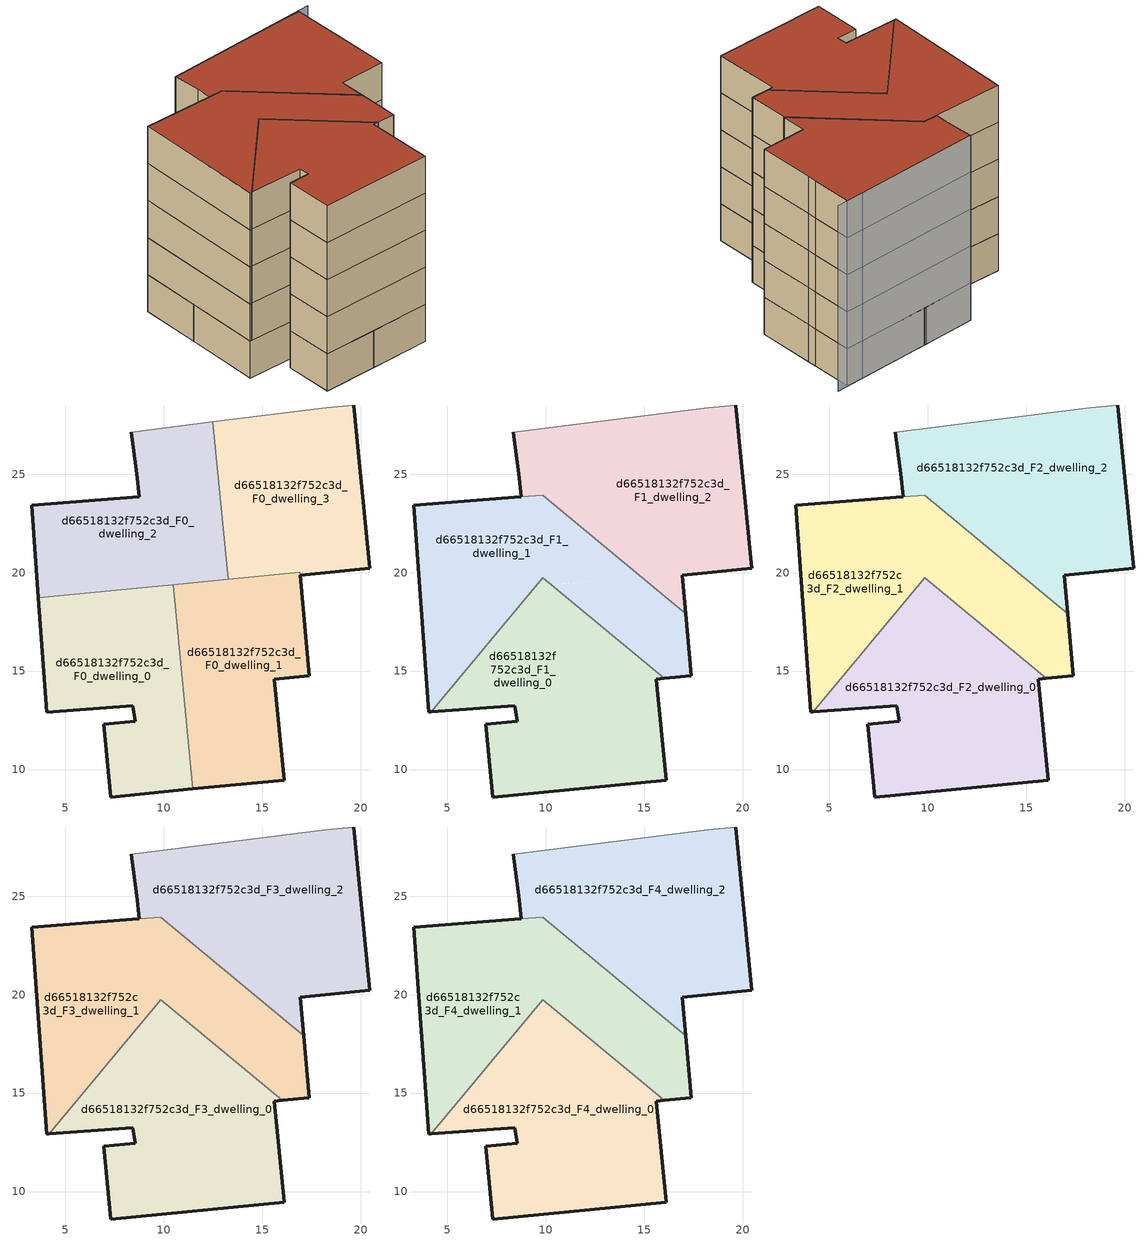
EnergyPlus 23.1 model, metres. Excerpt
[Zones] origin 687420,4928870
d66518132f752c3d_F0_dwelling_0
 floor ground (EU_floor_Construction): 11.48,9.01 10.47,19.39 3.62,18.72 4.05,12.91 8.43,13.23 8.56,12.45 6.94,12.3 7.3,8.6 z0
 wall outside (EU_wall_Construction): 11.48,9.01 7.3,8.6 6.94,12.3 8.56,12.45 8.43,13.23 4.05,12.91 3.62,18.72 z0:3
 wall to d66518132f752c3d_F0_dwelling_1 (EU_wall_Construction): 10.47,19.39 11.48,9.01 z0:3
 wall to d66518132f752c3d_F0_dwelling_2 (EU_wall_Construction): 3.62,18.72 10.47,19.39 z0:3
d66518132f752c3d_F0_dwelling_1
 floor ground (EU_floor_Construction): 16.12,9.46 15.62,14.59 17.39,14.75 16.92,19.86 16.9,20.02 10.47,19.39 11.48,9.01 z0
 wall outside (EU_wall_Construction): 16.92,19.86 17.39,14.75 15.62,14.59 16.12,9.46 11.48,9.01 z0:3; 16.91,20.02,3 16.9,20.02,0 16.91,20.02,0
 wall to d66518132f752c3d_F0_dwelling_3 (EU_wall_Construction): 13.27,19.66 16.9,20.02 / 16.91,20.02 16.92,19.86 z0:3
 wall to d66518132f752c3d_F0_dwelling_2 (EU_wall_Construction): 10.47,19.39 13.27,19.66 z0:3
d66518132f752c3d_F0_dwelling_2
 floor ground (EU_floor_Construction): 13.27,19.66 12.49,27.65 8.34,27.13 8.62,25.02 8.74,23.84 3.28,23.43 3.62,18.72 z0
 wall outside (EU_wall_Construction): 3.62,18.72 3.28,23.43 8.74,23.84 8.62,25.02 8.34,27.13 z0:3
 wall adiabatic (EU_wall_Construction): 8.34,27.13 12.49,27.65 z0:3
 wall to d66518132f752c3d_F0_dwelling_3 (EU_wall_Construction): 12.49,27.65 13.27,19.66 z0:3
 ceiling adiabatic (EU_roof_Construction): 10.29,19.37 3.62,18.72 9.47,19.29 9.84,19.74 z3
d66518132f752c3d_F0_dwelling_3
 floor ground (EU_floor_Construction): 20.47,20.22 20.03,24.6 19.96,25.35 19.65,28.51 18.24,28.37 12.49,27.65 13.27,19.66 16.91,20.02 16.92,19.86 z0
 wall outside (EU_wall_Construction): 19.65,28.51 19.96,25.35 20.03,24.6 20.47,20.22 16.92,19.86 z0:3; 16.91,20.02,3 16.9,20.02,0 16.9,20.02,3
 wall adiabatic (EU_wall_Construction): 12.49,27.65 18.24,28.37 19.65,28.51 z0:3
d66518132f752c3d_F1_dwelling_0
 floor to d66518132f752c3d_F0_dwelling_0 (EU_floor_Construction): 11.48,9.01 10.49,19.21 10.29,19.37 9.47,19.29 4.19,12.92 8.43,13.23 8.56,12.45 6.94,12.3 7.3,8.6 z3
 floor to d66518132f752c3d_F0_dwelling_1 (EU_floor_Construction): 16.12,9.46 15.62,14.59 16.01,14.63 10.49,19.21 11.48,9.01 z3
 floor adiabatic (EU_floor_Construction): 10.29,19.37 9.84,19.74 9.47,19.29 z3
 wall outside (EU_wall_Construction): 16.01,14.63 15.62,14.59 16.12,9.46 7.3,8.6 6.94,12.3 8.56,12.45 8.43,13.23 4.19,12.92 z3:6
 wall to d66518132f752c3d_F1_dwelling_1 (EU_wall_Construction): 4.19,12.92 9.84,19.74 16.01,14.63 z3:6
d66518132f752c3d_F1_dwelling_1
 floor to d66518132f752c3d_F0_dwelling_1 (EU_floor_Construction): 17.39,14.75 17.1,17.9 14.8,19.81 10.47,19.39 10.49,19.21 16.01,14.63 z3
 floor to d66518132f752c3d_F0_dwelling_0 (EU_floor_Construction): 10.49,19.21 10.47,19.39 10.29,19.37 z3; 4.19,12.92 9.47,19.29 3.62,18.72 4.05,12.91 z3
 floor to d66518132f752c3d_F0_dwelling_3 (EU_floor_Construction): 14.8,19.81 13.12,21.2 13.27,19.66 z3
 floor to d66518132f752c3d_F0_dwelling_2 (EU_floor_Construction): 13.27,19.66 13.12,21.2 9.83,23.92 3.28,23.43 3.62,18.72 9.47,19.29 9.84,19.74 10.29,19.37 z3
 wall outside (EU_wall_Construction): 4.19,12.92 4.05,12.91 3.28,23.43 8.73,23.84 / 17.1,17.9 17.39,14.75 16.01,14.63 z3:6; 8.74,23.84,6 8.73,23.84,3 8.74,23.84,3; 17.1,17.91,6 17.1,17.91,3 17.1,17.9,3
 wall to d66518132f752c3d_F1_dwelling_2 (EU_wall_Construction): 8.74,23.84 9.83,23.92 17.1,17.91 z3:6
d66518132f752c3d_F1_dwelling_2
 floor to d66518132f752c3d_F0_dwelling_2 (EU_floor_Construction): 13.12,21.21 12.49,27.65 8.34,27.13 8.62,25.02 8.74,23.84 9.83,23.92 z3
 floor to d66518132f752c3d_F0_dwelling_3 (EU_floor_Construction): 20.47,20.22 20.03,24.6 19.96,25.35 19.65,28.51 18.24,28.37 12.49,27.65 13.12,21.21 14.8,19.81 16.91,20.02 16.92,19.86 z3
 floor to d66518132f752c3d_F0_dwelling_1 (EU_floor_Construction): 17.1,17.91 16.92,19.87 16.9,20.02 14.8,19.81 z3
 wall outside (EU_wall_Construction): 8.74,23.84 8.62,25.02 8.34,27.13 / 19.65,28.51 19.96,25.35 20.03,24.6 20.47,20.22 16.92,19.86 17.1,17.91 z3:6
 wall adiabatic (EU_wall_Construction): 8.34,27.13 18.24,28.37 19.65,28.51 z3:6
d66518132f752c3d_F2_dwelling_0
 floor to d66518132f752c3d_F1_dwelling_0 (EU_floor_Construction): 16.12,9.46 15.62,14.59 16.01,14.63 9.84,19.74 4.19,12.92 8.43,13.23 8.56,12.45 6.94,12.3 7.3,8.6 z6
 wall outside (EU_wall_Construction): 16.01,14.63 15.62,14.59 16.12,9.46 7.3,8.6 6.94,12.3 8.56,12.45 8.43,13.23 4.19,12.92 z6:9
 wall to d66518132f752c3d_F2_dwelling_1 (EU_wall_Construction): 4.19,12.92 9.84,19.74 16.01,14.63 z6:9
d66518132f752c3d_F2_dwelling_1
 floor to d66518132f752c3d_F1_dwelling_1 (EU_floor_Construction): 17.39,14.75 17.1,17.9 9.83,23.92 3.28,23.43 4.05,12.91 4.19,12.92 9.84,19.74 16.01,14.63 z6
 wall outside (EU_wall_Construction): 4.19,12.92 4.05,12.91 3.28,23.43 8.73,23.84 / 17.1,17.9 17.39,14.75 16.01,14.63 z6:9; 8.74,23.84,9 8.73,23.84,6 8.74,23.84,6; 17.1,17.91,9 17.1,17.91,6 17.1,17.9,6
 wall to d66518132f752c3d_F2_dwelling_2 (EU_wall_Construction): 8.74,23.84 9.83,23.92 17.1,17.91 z6:9
d66518132f752c3d_F2_dwelling_2
 floor to d66518132f752c3d_F1_dwelling_2 (EU_floor_Construction): 20.47,20.22 20.03,24.6 19.96,25.35 19.65,28.51 18.24,28.37 8.34,27.13 8.62,25.02 8.74,23.84 9.83,23.92 17.1,17.91 16.92,19.86 z6
 wall outside (EU_wall_Construction): 8.74,23.84 8.62,25.02 8.34,27.13 / 19.65,28.51 19.96,25.35 20.03,24.6 20.47,20.22 16.92,19.86 17.1,17.91 z6:9
 wall adiabatic (EU_wall_Construction): 8.34,27.13 18.24,28.37 19.65,28.51 z6:9
d66518132f752c3d_F3_dwelling_0
 floor to d66518132f752c3d_F2_dwelling_0 (EU_floor_Construction): 16.12,9.46 15.62,14.59 16.01,14.63 9.84,19.74 4.19,12.92 8.43,13.23 8.56,12.45 6.94,12.3 7.3,8.6 z9
 wall outside (EU_wall_Construction): 16.01,14.63 15.62,14.59 16.12,9.46 7.3,8.6 6.94,12.3 8.56,12.45 8.43,13.23 4.19,12.92 z9:12
 wall to d66518132f752c3d_F3_dwelling_1 (EU_wall_Construction): 4.19,12.92 9.84,19.74 16.01,14.63 z9:12
d66518132f752c3d_F3_dwelling_1
 floor to d66518132f752c3d_F2_dwelling_1 (EU_floor_Construction): 17.39,14.75 17.1,17.9 9.83,23.92 3.28,23.43 4.05,12.91 4.19,12.92 9.84,19.74 16.01,14.63 z9
 wall outside (EU_wall_Construction): 4.19,12.92 4.05,12.91 3.28,23.43 8.73,23.84 / 17.1,17.9 17.39,14.75 16.01,14.63 z9:12; 8.74,23.84,12 8.73,23.84,9 8.74,23.84,9; 17.1,17.91,12 17.1,17.91,9 17.1,17.9,9
 wall to d66518132f752c3d_F3_dwelling_2 (EU_wall_Construction): 8.74,23.84 9.83,23.92 17.1,17.91 z9:12
d66518132f752c3d_F3_dwelling_2
 floor to d66518132f752c3d_F2_dwelling_2 (EU_floor_Construction): 20.47,20.22 20.03,24.6 19.96,25.35 19.65,28.51 18.24,28.37 8.34,27.13 8.62,25.02 8.74,23.84 9.83,23.92 17.1,17.91 16.92,19.86 z9
 wall outside (EU_wall_Construction): 8.74,23.84 8.62,25.02 8.34,27.13 / 19.65,28.51 19.96,25.35 20.03,24.6 20.47,20.22 16.92,19.86 17.1,17.91 z9:12
 wall adiabatic (EU_wall_Construction): 8.34,27.13 18.24,28.37 19.65,28.51 z9:12
d66518132f752c3d_F4_dwelling_0
 floor to d66518132f752c3d_F3_dwelling_0 (EU_floor_Construction): 16.12,9.46 15.62,14.59 16.01,14.63 9.84,19.74 4.19,12.92 8.43,13.23 8.56,12.45 6.94,12.3 7.3,8.6 z12
 wall outside (EU_wall_Construction): 16.01,14.63 15.62,14.59 16.12,9.46 7.3,8.6 6.94,12.3 8.56,12.45 8.43,13.23 4.19,12.92 z12:15
 wall to d66518132f752c3d_F4_dwelling_1 (EU_wall_Construction): 4.19,12.92 9.84,19.74 16.01,14.63 z12:15
 roof outside (EU_roof_Construction): 16.01,14.63 15.62,14.59 16.12,9.46 7.3,8.6 6.94,12.3 8.56,12.45 8.43,13.23 4.19,12.92 9.84,19.74 z15
d66518132f752c3d_F4_dwelling_1
 floor to d66518132f752c3d_F3_dwelling_1 (EU_floor_Construction): 17.39,14.75 17.1,17.9 9.83,23.92 3.28,23.43 4.05,12.91 4.19,12.92 9.84,19.74 16.01,14.63 z12
 wall outside (EU_wall_Construction): 4.19,12.92 4.05,12.91 3.28,23.43 8.73,23.84 / 17.1,17.9 17.39,14.75 16.01,14.63 z12:15; 8.74,23.84,15 8.73,23.84,12 8.74,23.84,12; 17.1,17.91,15 17.1,17.91,12 17.1,17.9,12
 wall to d66518132f752c3d_F4_dwelling_2 (EU_wall_Construction): 8.74,23.84 9.83,23.92 17.1,17.91 z12:15
 roof outside (EU_roof_Construction): 17.1,17.9 17.39,14.75 16.01,14.63 9.84,19.74 4.19,12.92 4.05,12.91 3.28,23.43 9.83,23.92 z15
d66518132f752c3d_F4_dwelling_2
 floor to d66518132f752c3d_F3_dwelling_2 (EU_floor_Construction): 20.47,20.22 20.03,24.6 19.96,25.35 19.65,28.51 18.24,28.37 8.34,27.13 8.62,25.02 8.74,23.84 9.83,23.92 17.1,17.91 16.92,19.86 z12
 wall outside (EU_wall_Construction): 8.74,23.84 8.62,25.02 8.34,27.13 / 19.65,28.51 19.96,25.35 20.03,24.6 20.47,20.22 16.92,19.86 17.1,17.91 z12:15
 wall adiabatic (EU_wall_Construction): 8.34,27.13 18.24,28.37 19.65,28.51 z12:15
 roof outside (EU_roof_Construction): 19.65,28.51 19.96,25.35 20.03,24.6 20.47,20.22 16.92,19.86 17.1,17.91 9.83,23.92 8.74,23.84 8.62,25.02 8.34,27.13 18.24,28.37 z15
shading: 20.5,28.66 8.3,27.13 z0:15
[Building]
EU S2 Campaign: North Axis=0; Terrain=City; Solar Distribution=FullExterior
[Site:Location]
Bologna: Latitude=44.5; Longitude=11.25; Time Zone=1; Elevation=37
[SizingPeriod:WeatherFileDays]
AnnualSizingPeriod: Begin Month=1; Begin Day of Month=1; End Month=12; End Day of Month=31; Day of Week for Start Day=Monday; Use Weather File Daylight Saving Period=No; Use Weather File Rain and Snow Indicators=No
[MATERIAL]
EU_InternalMass_Material: Roughness=MediumRough; Thickness=0.1; Conductivity=1; Density=1800; Specific Heat=900; Thermal Absorptance=0.9; Solar Absorptance=0.7; Visible Absorptance=0.7
[MATERIAL:NOMASS] Roughness=MediumRough; Thermal Absorptance=0.9; Solar Absorptance=0.7; Visible Absorptance=0.7
Name | Thermal Resistance
EU_wall_NoMass | 0.905828
EU_roof_NoMass | 0.37593
EU_floor_NoMass | 0.67114
[CONSTRUCTION]
EU_wall_Construction: EU_wall_NoMass
EU_roof_Construction: EU_roof_NoMass
EU_floor_Construction: EU_floor_NoMass
EU_InternalMass_Construction: EU_InternalMass_Material
[ZONE] Type=1; Multiplier=1; Ceiling Height=autocalculate; Floor Area=autocalculate; Part of Total Floor Area=Yes
Name | Volume
d66518132f752c3d_F0_dwelling_0 | 175.753
d66518132f752c3d_F1_dwelling_0; d66518132f752c3d_F2_dwelling_0; d66518132f752c3d_F3_dwelling_0; d66518132f752c3d_F4_dwelling_0 | 234.349
d66518132f752c3d_F0_dwelling_1 | 174.207
d66518132f752c3d_F1_dwelling_1; d66518132f752c3d_F2_dwelling_1; d66518132f752c3d_F3_dwelling_1; d66518132f752c3d_F4_dwelling_1 | 232.528
d66518132f752c3d_F0_dwelling_2 | 175.766
d66518132f752c3d_F1_dwelling_2; d66518132f752c3d_F2_dwelling_2; d66518132f752c3d_F3_dwelling_2; d66518132f752c3d_F4_dwelling_2 | 236.153
d66518132f752c3d_F0_dwelling_3 | 177.346
[INTERNALMASS] Construction=EU_InternalMass_Construction
Name | Zone or ZoneList | Surface Area
d66518132f752c3d_F0_dwelling_0_EU_InternalMass | d66518132f752c3d_F0_dwelling_0 | 58.5834
d66518132f752c3d_F0_dwelling_1_EU_InternalMass | d66518132f752c3d_F0_dwelling_1 | 58.0687
d66518132f752c3d_F0_dwelling_2_EU_InternalMass | d66518132f752c3d_F0_dwelling_2 | 58.5888
d66518132f752c3d_F0_dwelling_3_EU_InternalMass | d66518132f752c3d_F0_dwelling_3 | 59.1167
d66518132f752c3d_F1_dwelling_0_EU_InternalMass | d66518132f752c3d_F1_dwelling_0 | 78.1159
d66518132f752c3d_F1_dwelling_1_EU_InternalMass | d66518132f752c3d_F1_dwelling_1 | 77.5264
d66518132f752c3d_F1_dwelling_2_EU_InternalMass | d66518132f752c3d_F1_dwelling_2 | 78.7182
d66518132f752c3d_F2_dwelling_0_EU_InternalMass | d66518132f752c3d_F2_dwelling_0 | 78.1159
d66518132f752c3d_F2_dwelling_1_EU_InternalMass | d66518132f752c3d_F2_dwelling_1 | 77.5264
d66518132f752c3d_F2_dwelling_2_EU_InternalMass | d66518132f752c3d_F2_dwelling_2 | 78.7182
d66518132f752c3d_F3_dwelling_0_EU_InternalMass | d66518132f752c3d_F3_dwelling_0 | 78.1159
d66518132f752c3d_F3_dwelling_1_EU_InternalMass | d66518132f752c3d_F3_dwelling_1 | 77.5264
d66518132f752c3d_F3_dwelling_2_EU_InternalMass | d66518132f752c3d_F3_dwelling_2 | 78.7182
d66518132f752c3d_F4_dwelling_0_EU_InternalMass | d66518132f752c3d_F4_dwelling_0 | 78.1159
d66518132f752c3d_F4_dwelling_1_EU_InternalMass | d66518132f752c3d_F4_dwelling_1 | 77.5264
d66518132f752c3d_F4_dwelling_2_EU_InternalMass | d66518132f752c3d_F4_dwelling_2 | 78.7182
[OTHEREQUIPMENT] Fuel Type=Electricity; Design Level Calculation Method=Watts/Area; Power per Zone Floor Area=1; Fraction Latent=0; Fraction Radiant=0; Fraction Lost=0; Carbon Dioxide Generation Rate=0; EndUse Subcategory=EU_Step8_InternalGains
Name | Zone or ZoneList or Space or SpaceList | Schedule
EU_Step8_InternalGain_d66518132f752c3d_F0_dwelling_0_f000 | d66518132f752c3d_F0_dwelling_0 | EU_Step8_GainSchedule_d66518132f752c3d_F0_dwelling_0_f000
EU_Step8_InternalGain_d66518132f752c3d_F0_dwelling_1_f000 | d66518132f752c3d_F0_dwelling_1 | EU_Step8_GainSchedule_d66518132f752c3d_F0_dwelling_1_f000
EU_Step8_InternalGain_d66518132f752c3d_F0_dwelling_2_f000 | d66518132f752c3d_F0_dwelling_2 | EU_Step8_GainSchedule_d66518132f752c3d_F0_dwelling_2_f000
EU_Step8_InternalGain_d66518132f752c3d_F0_dwelling_3_f000 | d66518132f752c3d_F0_dwelling_3 | EU_Step8_GainSchedule_d66518132f752c3d_F0_dwelling_3_f000
EU_Step8_InternalGain_d66518132f752c3d_F1_dwelling_0_f000 | d66518132f752c3d_F1_dwelling_0 | EU_Step8_GainSchedule_d66518132f752c3d_F1_dwelling_0_f000
EU_Step8_InternalGain_d66518132f752c3d_F1_dwelling_1_f000 | d66518132f752c3d_F1_dwelling_1 | EU_Step8_GainSchedule_d66518132f752c3d_F1_dwelling_1_f000
EU_Step8_InternalGain_d66518132f752c3d_F1_dwelling_2_f000 | d66518132f752c3d_F1_dwelling_2 | EU_Step8_GainSchedule_d66518132f752c3d_F1_dwelling_2_f000
EU_Step8_InternalGain_d66518132f752c3d_F2_dwelling_0_f000 | d66518132f752c3d_F2_dwelling_0 | EU_Step8_GainSchedule_d66518132f752c3d_F2_dwelling_0_f000
EU_Step8_InternalGain_d66518132f752c3d_F2_dwelling_1_f000 | d66518132f752c3d_F2_dwelling_1 | EU_Step8_GainSchedule_d66518132f752c3d_F2_dwelling_1_f000
EU_Step8_InternalGain_d66518132f752c3d_F2_dwelling_2_f000 | d66518132f752c3d_F2_dwelling_2 | EU_Step8_GainSchedule_d66518132f752c3d_F2_dwelling_2_f000
EU_Step8_InternalGain_d66518132f752c3d_F3_dwelling_0_f000 | d66518132f752c3d_F3_dwelling_0 | EU_Step8_GainSchedule_d66518132f752c3d_F3_dwelling_0_f000
EU_Step8_InternalGain_d66518132f752c3d_F3_dwelling_1_f000 | d66518132f752c3d_F3_dwelling_1 | EU_Step8_GainSchedule_d66518132f752c3d_F3_dwelling_1_f000
EU_Step8_InternalGain_d66518132f752c3d_F3_dwelling_2_f000 | d66518132f752c3d_F3_dwelling_2 | EU_Step8_GainSchedule_d66518132f752c3d_F3_dwelling_2_f000
EU_Step8_InternalGain_d66518132f752c3d_F4_dwelling_0_f000 | d66518132f752c3d_F4_dwelling_0 | EU_Step8_GainSchedule_d66518132f752c3d_F4_dwelling_0_f000
EU_Step8_InternalGain_d66518132f752c3d_F4_dwelling_1_f000 | d66518132f752c3d_F4_dwelling_1 | EU_Step8_GainSchedule_d66518132f752c3d_F4_dwelling_1_f000
EU_Step8_InternalGain_d66518132f752c3d_F4_dwelling_2_f000 | d66518132f752c3d_F4_dwelling_2 | EU_Step8_GainSchedule_d66518132f752c3d_F4_dwelling_2_f000
[ZONEVENTILATION:DESIGNFLOWRATE] Schedule=EU_AlwaysOn; Design Flow Rate Calculation Method=AirChanges/Hour; Air Changes per Hour=0.73129; Ventilation Type=Natural; Fan Pressure Rise=0; Fan Total Efficiency=1; Constant Term Coefficient=1; Temperature Term Coefficient=0; Velocity Term Coefficient=0; Velocity Squared Term Coefficient=0; Minimum Indoor Temperature=-100; Maximum Indoor Temperature=100; Delta Temperature=-100; Minimum Outdoor Temperature=-100; Maximum Outdoor Temperature=100; Maximum Wind Speed=40
Name | Zone or ZoneList or Space or SpaceList
EU_ConstantAir_d66518132f752c3d_F0_dwelling_0 | d66518132f752c3d_F0_dwelling_0
EU_ConstantAir_d66518132f752c3d_F0_dwelling_1 | d66518132f752c3d_F0_dwelling_1
EU_ConstantAir_d66518132f752c3d_F0_dwelling_2 | d66518132f752c3d_F0_dwelling_2
EU_ConstantAir_d66518132f752c3d_F0_dwelling_3 | d66518132f752c3d_F0_dwelling_3
EU_ConstantAir_d66518132f752c3d_F1_dwelling_0 | d66518132f752c3d_F1_dwelling_0
EU_ConstantAir_d66518132f752c3d_F1_dwelling_1 | d66518132f752c3d_F1_dwelling_1
EU_ConstantAir_d66518132f752c3d_F1_dwelling_2 | d66518132f752c3d_F1_dwelling_2
EU_ConstantAir_d66518132f752c3d_F2_dwelling_0 | d66518132f752c3d_F2_dwelling_0
EU_ConstantAir_d66518132f752c3d_F2_dwelling_1 | d66518132f752c3d_F2_dwelling_1
EU_ConstantAir_d66518132f752c3d_F2_dwelling_2 | d66518132f752c3d_F2_dwelling_2
EU_ConstantAir_d66518132f752c3d_F3_dwelling_0 | d66518132f752c3d_F3_dwelling_0
EU_ConstantAir_d66518132f752c3d_F3_dwelling_1 | d66518132f752c3d_F3_dwelling_1
EU_ConstantAir_d66518132f752c3d_F3_dwelling_2 | d66518132f752c3d_F3_dwelling_2
EU_ConstantAir_d66518132f752c3d_F4_dwelling_0 | d66518132f752c3d_F4_dwelling_0
EU_ConstantAir_d66518132f752c3d_F4_dwelling_1 | d66518132f752c3d_F4_dwelling_1
EU_ConstantAir_d66518132f752c3d_F4_dwelling_2 | d66518132f752c3d_F4_dwelling_2
[HVACTEMPLATE:THERMOSTAT] Constant Heating Setpoint=20; Constant Cooling Setpoint=50
EU_HeatOnly_d66518132f752c3d_F0_dwelling_0; EU_HeatOnly_d66518132f752c3d_F0_dwelling_1; EU_HeatOnly_d66518132f752c3d_F0_dwelling_2; EU_HeatOnly_d66518132f752c3d_F0_dwelling_3; EU_HeatOnly_d66518132f752c3d_F1_dwelling_0; EU_HeatOnly_d66518132f752c3d_F1_dwelling_1; EU_HeatOnly_d66518132f752c3d_F1_dwelling_2; EU_HeatOnly_d66518132f752c3d_F2_dwelling_0; EU_HeatOnly_d66518132f752c3d_F2_dwelling_1; EU_HeatOnly_d66518132f752c3d_F2_dwelling_2; EU_HeatOnly_d66518132f752c3d_F3_dwelling_0; EU_HeatOnly_d66518132f752c3d_F3_dwelling_1; EU_HeatOnly_d66518132f752c3d_F3_dwelling_2; EU_HeatOnly_d66518132f752c3d_F4_dwelling_0; EU_HeatOnly_d66518132f752c3d_F4_dwelling_1; EU_HeatOnly_d66518132f752c3d_F4_dwelling_2
[HVACTEMPLATE:ZONE:IDEALLOADSAIRSYSTEM] System Availability Schedule=EU_AlwaysOn; Maximum Heating Supply Air Temperature=50; Minimum Cooling Supply Air Temperature=13; Maximum Heating Supply Air Humidity Ratio=0.0156; Minimum Cooling Supply Air Humidity Ratio=0.0077; Heating Limit=NoLimit; Cooling Limit=NoLimit; Heating Availability Schedule=EU_AlwaysOn; Cooling Availability Schedule=EU_CoolingOff; Dehumidification Control Type=ConstantSensibleHeatRatio; Cooling Sensible Heat Ratio=0.7; Dehumidification Setpoint=60; Humidification Control Type=None; Humidification Setpoint=30; Outdoor Air Method=None; Outdoor Air Flow Rate per Person=0.00944; Outdoor Air Flow Rate per Zone Floor Area=0; Outdoor Air Flow Rate per Zone=0; Demand Controlled Ventilation Type=None; Outdoor Air Economizer Type=NoEconomizer; Heat Recovery Type=None; Sensible Heat Recovery Effectiveness=0.7; Latent Heat Recovery Effectiveness=0.65
Name | Template Thermostat
d66518132f752c3d_F0_dwelling_0 | EU_HeatOnly_d66518132f752c3d_F0_dwelling_0
d66518132f752c3d_F0_dwelling_1 | EU_HeatOnly_d66518132f752c3d_F0_dwelling_1
d66518132f752c3d_F0_dwelling_2 | EU_HeatOnly_d66518132f752c3d_F0_dwelling_2
d66518132f752c3d_F0_dwelling_3 | EU_HeatOnly_d66518132f752c3d_F0_dwelling_3
d66518132f752c3d_F1_dwelling_0 | EU_HeatOnly_d66518132f752c3d_F1_dwelling_0
d66518132f752c3d_F1_dwelling_1 | EU_HeatOnly_d66518132f752c3d_F1_dwelling_1
d66518132f752c3d_F1_dwelling_2 | EU_HeatOnly_d66518132f752c3d_F1_dwelling_2
d66518132f752c3d_F2_dwelling_0 | EU_HeatOnly_d66518132f752c3d_F2_dwelling_0
d66518132f752c3d_F2_dwelling_1 | EU_HeatOnly_d66518132f752c3d_F2_dwelling_1
d66518132f752c3d_F2_dwelling_2 | EU_HeatOnly_d66518132f752c3d_F2_dwelling_2
d66518132f752c3d_F3_dwelling_0 | EU_HeatOnly_d66518132f752c3d_F3_dwelling_0
d66518132f752c3d_F3_dwelling_1 | EU_HeatOnly_d66518132f752c3d_F3_dwelling_1
d66518132f752c3d_F3_dwelling_2 | EU_HeatOnly_d66518132f752c3d_F3_dwelling_2
d66518132f752c3d_F4_dwelling_0 | EU_HeatOnly_d66518132f752c3d_F4_dwelling_0
d66518132f752c3d_F4_dwelling_1 | EU_HeatOnly_d66518132f752c3d_F4_dwelling_1
d66518132f752c3d_F4_dwelling_2 | EU_HeatOnly_d66518132f752c3d_F4_dwelling_2
[SIZING:ZONE] Zone Cooling Design Supply Air Temperature Input Method=SupplyAirTemperature; Zone Cooling Design Supply Air Temperature=13; Zone Heating Design Supply Air Temperature Input Method=SupplyAirTemperature; Zone Heating Design Supply Air Temperature=50; Zone Cooling Design Supply Air Humidity Ratio=0.008; Zone Heating Design Supply Air Humidity Ratio=0.008; Cooling Design Air Flow Method=DesignDay; Cooling Design Air Flow Rate=0; Cooling Minimum Air Flow per Zone Floor Area=0.000762; Cooling Minimum Air Flow=0; Cooling Minimum Air Flow Fraction=0.2; Heating Design Air Flow Method=DesignDay; Heating Design Air Flow Rate=0; Heating Maximum Air Flow per Zone Floor Area=0.002032; Heating Maximum Air Flow=0.141576; Heating Maximum Air Flow Fraction=0.3; Account for Dedicated Outdoor Air System=No; Dedicated Outdoor Air System Control Strategy=NeutralSupplyAir; Dedicated Outdoor Air Low Setpoint Temperature for Design=autosize; Dedicated Outdoor Air High Setpoint Temperature for Design=autosize; Zone Load Sizing Method=Sensible Load Only No Latent Load; Zone Latent Cooling Design Supply Air Humidity Ratio Input Method=HumidityRatioDifference; Zone Cooling Design Supply Air Humidity Ratio Difference=0.005; Zone Latent Heating Design Supply Air Humidity Ratio Input Method=HumidityRatioDifference; Zone Humidification Design Supply Air Humidity Ratio Difference=0.005
d66518132f752c3d_F0_dwelling_0; d66518132f752c3d_F0_dwelling_1; d66518132f752c3d_F0_dwelling_2; d66518132f752c3d_F0_dwelling_3; d66518132f752c3d_F1_dwelling_0; d66518132f752c3d_F1_dwelling_1; d66518132f752c3d_F1_dwelling_2; d66518132f752c3d_F2_dwelling_0; d66518132f752c3d_F2_dwelling_1; d66518132f752c3d_F2_dwelling_2; d66518132f752c3d_F3_dwelling_0; d66518132f752c3d_F3_dwelling_1; d66518132f752c3d_F3_dwelling_2; d66518132f752c3d_F4_dwelling_0; d66518132f752c3d_F4_dwelling_1; d66518132f752c3d_F4_dwelling_2
[SCHEDULE:CONSTANT]
Name | Hourly Value
EU_AlwaysOn | 1
EU_CoolingOff | 0
[SCHEDULE:FILE] Column Number=1; Rows to Skip at Top=0; Number of Hours of Data=8760; Column Separator=Comma; Interpolate to Timestep=No; Minutes per Item=60; Adjust Schedule for Daylight Savings=Yes
Name | File
EU_Step8_GainSchedule_d66518132f752c3d_F0_dwelling_0_f000 | ../../schedules/d66518132f752c3d/d66518132f752c3d_F0_dwelling_0_f000_gain.csv
EU_Step8_GainSchedule_d66518132f752c3d_F0_dwelling_1_f000 | ../../schedules/d66518132f752c3d/d66518132f752c3d_F0_dwelling_1_f000_gain.csv
EU_Step8_GainSchedule_d66518132f752c3d_F0_dwelling_2_f000 | ../../schedules/d66518132f752c3d/d66518132f752c3d_F0_dwelling_2_f000_gain.csv
EU_Step8_GainSchedule_d66518132f752c3d_F0_dwelling_3_f000 | ../../schedules/d66518132f752c3d/d66518132f752c3d_F0_dwelling_3_f000_gain.csv
EU_Step8_GainSchedule_d66518132f752c3d_F1_dwelling_0_f000 | ../../schedules/d66518132f752c3d/d66518132f752c3d_F1_dwelling_0_f000_gain.csv
EU_Step8_GainSchedule_d66518132f752c3d_F1_dwelling_1_f000 | ../../schedules/d66518132f752c3d/d66518132f752c3d_F1_dwelling_1_f000_gain.csv
EU_Step8_GainSchedule_d66518132f752c3d_F1_dwelling_2_f000 | ../../schedules/d66518132f752c3d/d66518132f752c3d_F1_dwelling_2_f000_gain.csv
EU_Step8_GainSchedule_d66518132f752c3d_F2_dwelling_0_f000 | ../../schedules/d66518132f752c3d/d66518132f752c3d_F2_dwelling_0_f000_gain.csv
EU_Step8_GainSchedule_d66518132f752c3d_F2_dwelling_1_f000 | ../../schedules/d66518132f752c3d/d66518132f752c3d_F2_dwelling_1_f000_gain.csv
EU_Step8_GainSchedule_d66518132f752c3d_F2_dwelling_2_f000 | ../../schedules/d66518132f752c3d/d66518132f752c3d_F2_dwelling_2_f000_gain.csv
EU_Step8_GainSchedule_d66518132f752c3d_F3_dwelling_0_f000 | ../../schedules/d66518132f752c3d/d66518132f752c3d_F3_dwelling_0_f000_gain.csv
EU_Step8_GainSchedule_d66518132f752c3d_F3_dwelling_1_f000 | ../../schedules/d66518132f752c3d/d66518132f752c3d_F3_dwelling_1_f000_gain.csv
EU_Step8_GainSchedule_d66518132f752c3d_F3_dwelling_2_f000 | ../../schedules/d66518132f752c3d/d66518132f752c3d_F3_dwelling_2_f000_gain.csv
EU_Step8_GainSchedule_d66518132f752c3d_F4_dwelling_0_f000 | ../../schedules/d66518132f752c3d/d66518132f752c3d_F4_dwelling_0_f000_gain.csv
EU_Step8_GainSchedule_d66518132f752c3d_F4_dwelling_1_f000 | ../../schedules/d66518132f752c3d/d66518132f752c3d_F4_dwelling_1_f000_gain.csv
EU_Step8_GainSchedule_d66518132f752c3d_F4_dwelling_2_f000 | ../../schedules/d66518132f752c3d/d66518132f752c3d_F4_dwelling_2_f000_gain.csv
